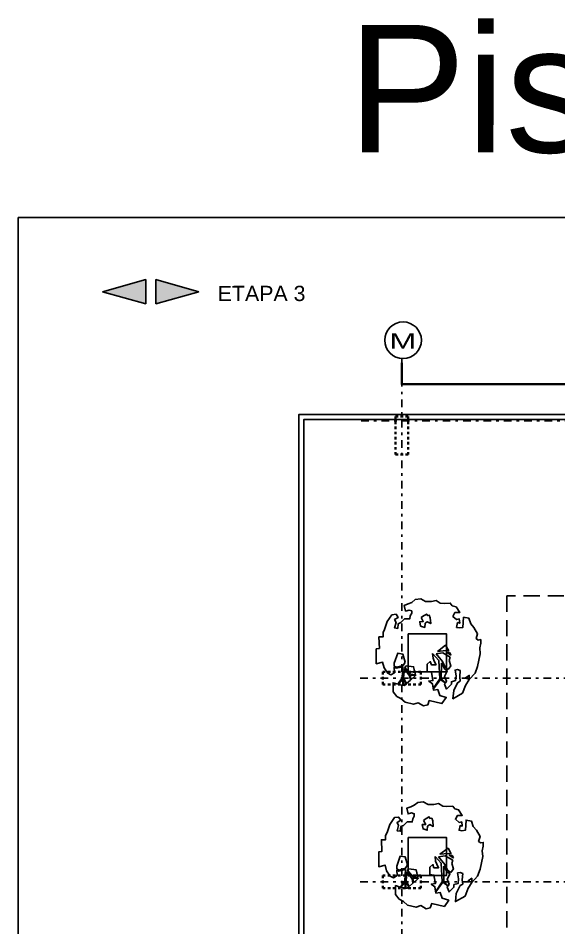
# Model space of a CAD drawing. Header units: millimetres. Extents: x 3781 to 4924, y 1639 to 1721.
# Drawn here: x 4756.64 to 4777.87, y 1684.5 to 1720.21 of the extents above; entities that cross this region are included whole.
import ezdxf

# ---------------------------------------------------------------- set-up
doc = ezdxf.new("R2010")
doc.units = ezdxf.units.MM
for name, pattern in [('CENTER', [0.7, 0.3, -0.2, 0, -0.2]), ('DASHED2', [9.525, 6.35, -3.175]), ('HIDDEN2', [0.1875, 0.125, -0.0625])]:
    doc.linetypes.add(name, pattern=pattern)
doc.layers.get('Defpoints').update_dxf_attribs({"color": 255})
for name, color, linetype in [('1amobla', 2, 'Continuous'), ('_ACHU3', 253, 'Continuous'), ('AREA PARQUEO', 51, 'Continuous'), ('EJE-ESTRUCTURA', 1, 'CENTER'), ('JCA_COTAS', 1, 'Continuous'), ('JCA_HATCH 254', 252, 'Continuous'), ('JCA_TEXTO1', 2, 'Continuous'), ('JCA_TEXTO2', 3, 'Continuous'), ('PROYECCION', 1, 'DASHED2'), ('Textos-espacios', 3, 'Continuous')]:
    doc.layers.add(name, color=color, linetype=linetype)
for name, color, linetype, lineweight in [('Estructura', 6, 'Continuous', 40), ('Muro', 4, 'Continuous', 40), ('TEXTOS', 7, 'Continuous', 20)]:
    doc.layers.add(name, color=color, linetype=linetype, lineweight=lineweight)
doc.styles.add('ROMANS', font='arial.ttf', dxfattribs={"width": 0.7})
doc.styles.get("Standard").update_dxf_attribs({"font": 'arial.ttf'})
doc.styles.add('style2', font='arial.ttf', dxfattribs={"width": 1.5})
doc.dimstyles.new('1-10', dxfattribs={"dimscale": 10, "dimtxt": 0.0037, "dimasz": 0.001, "dimexe": 0.0018, "dimexo": 0.0018, "dimgap": 0.0005, "dimtad": 1, "dimzin": 4, "dimdsep": 46, "dimtxsty": 'ROMANS', "dimblk": 'ARCHTICK', "dimcen": 0.003, "dimdle": 0.0015, "dimclrd": 1, "dimclre": 1, "dimclrt": 4, "dimadec": 0, "dimazin": 0, "dimtfac": 1, "dimtix": 1, "dimtmove": 2, "dimatfit": 3, "dimldrblk": 'flecha', "dimfxl": 1, "dimtolj": 1, "dimtzin": 4, "dimarcsym": 0})

# ---------------------------------------------------------------- blocks, each defined once
blk = doc.blocks.new('_ArchTick')
at = {"color": 0, "linetype": 'ByBlock', "const_width": 0.15}
blk.add_lwpolyline([(-0.5, -0.5), (0.5, 0.5)], dxfattribs=at)
blk = doc.blocks.new('*D27')
at = {"layer": 'Defpoints', "color": 0, "transparency": 16777216}
for p in [(1955, -5855.504), (1962.5, -5855.354), (1955, -5856.351)]:
    blk.add_point(p, dxfattribs=at)
at = {"layer": 'JCA_COTAS', "color": 1, "lineweight": -2, "transparency": 16777216}
for p, q in [((1955, -5855.522), (1955, -5856.369)), ((1962.5, -5855.372), (1962.5, -5856.369)), ((1962.515, -5856.351), (1954.985, -5856.351))]:
    blk.add_line(p, q, dxfattribs=at)
at = {"layer": 'JCA_COTAS', "color": 1, "lineweight": -2, "transparency": 16777216, "xscale": 0.01, "yscale": 0.01, "zscale": 0.01, "rotation": 180}
blk.add_blockref('_ArchTick', (1955, -5856.351), dxfattribs=at)
at = {"layer": 'JCA_COTAS', "color": 1, "lineweight": -2, "transparency": 16777216, "xscale": 0.01, "yscale": 0.01, "zscale": 0.01}
blk.add_blockref('_ArchTick', (1962.5, -5856.351), dxfattribs=at)
at = {"layer": 'JCA_COTAS', "color": 4, "transparency": 16777216, "insert": (1958.75, -5856.327), "char_height": 0.037, "attachment_point": 5, "style": 'ROMANS'}
blk.add_mtext('\\A1;7.50', dxfattribs=at)
blk = doc.blocks.new('flecha')
at = {"layer": '_ACHU3', "linetype": 'Continuous', "lineweight": 0}
h = blk.add_hatch(color=255, dxfattribs=at)
h.dxf.hatch_style = 1
h.paths.add_polyline_path([(0, 0), (2.4, 0.4), (2.4, 0), (4, 0), (4, 0), (2.4, 0), (2.4, -0.4)])
at = {"layer": '_ACHU3', "linetype": 'Continuous', "lineweight": 0, "flags": 128}
blk.add_lwpolyline([(0, 0), (2.4, 0.4), (2.4, 0), (2.4, 0), (4, 0), (4, 0), (2.4, 0), (2.4, -0.4), (0, 0)], dxfattribs=at)
blk = doc.blocks.new('ap-2')
for points in [[(-184.365, -96.715), (-184.25, -96.709), (-184.209, -96.782), (-184.24, -96.844), (-184.343, -96.916), (-184.457, -96.947), (-184.426, -97.071), (-184.716, -97.071), (-184.726, -97.009), (-184.954, -97.019), (-184.954, -96.936), (-185.037, -96.936), (-185.099, -96.905), (-185.254, -96.855), (-185.389, -96.763), (-185.399, -96.68), (-185.337, -96.639), (-185.295, -96.711), (-185.233, -96.68), (-185.13, -96.711), (-185.12, -96.649), (-185.213, -96.639), (-185.233, -96.587), (-185.306, -96.515), (-185.306, -96.412), (-185.367, -96.404), (-185.418, -96.373), (-185.465, -96.372), (-185.48, -96.425), (-185.461, -96.494), (-185.572, -96.521), (-185.601, -96.441), (-185.632, -96.373), (-185.685, -96.303), (-185.699, -96.195), (-185.647, -96.102), (-185.647, -95.988), (-185.668, -95.896), (-185.616, -95.813), (-185.606, -95.73), (-185.616, -95.617), (-185.564, -95.576), (-185.544, -95.503), (-185.431, -95.43), (-185.43, -95.524), (-185.357, -95.565), (-185.295, -95.493), (-185.306, -95.441), (-185.223, -95.431), (-185.233, -95.472), (-185.14, -95.493), (-185.13, -95.441), (-185.14, -95.369), (-185.34, -95.356), (-185.32, -95.251), (-185.213, -95.214), (-185.14, -95.152), (-185.016, -95.079), (-184.923, -95.11), (-184.892, -95.068), (-184.902, -95.017), (-184.83, -95.017), (-184.737, -95.037), (-184.623, -95.027), (-184.374, -95.079), (-184.24, -95.13), (-184.116, -95.244), (-184.199, -95.244), (-184.147, -95.316), (-184.116, -95.244), (-184.002, -95.316), (-183.849, -95.373), (-183.741, -95.565), (-183.901, -95.547), (-184.054, -95.471), (-184.085, -95.419), (-184.168, -95.43), (-184.292, -95.419), (-184.312, -95.471), (-184.302, -95.522), (-184.188, -95.502), (-184.095, -95.512), (-184.074, -95.595), (-184.023, -95.595), (-183.93, -95.688), (-184.023, -95.729), (-184.047, -95.713)], [(-184.678, -95.647), (-184.788, -95.708), (-184.669, -95.868)], [(-184.678, -95.647), (-184.685, -95.704), (-184.669, -95.868)], [(-184.598, -95.606), (-184.652, -95.685), (-184.648, -95.63)], [(-184.598, -95.606), (-184.602, -95.605), (-184.648, -95.63)], [(-184.619, -95.895), (-184.639, -95.763), (-184.554, -95.618)], [(-184.625, -95.965), (-184.533, -95.955), (-184.476, -95.932), (-184.406, -95.894), (-184.406, -95.987), (-184.468, -96.008), (-184.416, -96.069), (-184.271, -96.069), (-184.261, -95.987), (-184.095, -95.956), (-184.085, -96.038), (-184.033, -95.966), (-183.909, -95.946), (-183.919, -95.863), (-183.805, -95.822), (-183.767, -95.695), (-183.645, -95.78), (-183.702, -96.028), (-183.702, -96.028), (-183.619, -96.059), (-183.598, -96.142), (-183.661, -96.245), (-183.63, -96.338), (-183.671, -96.503), (-183.743, -96.586), (-183.743, -96.586), (-183.785, -96.668), (-183.878, -96.74), (-184.054, -96.74), (-184.023, -96.647), (-184.023, -96.646)], [(-184.313, -95.655), (-184.359, -95.717), (-184.469, -95.772), (-184.619, -95.895)], [(-184.313, -95.655), (-184.385, -95.605), (-184.488, -95.636), (-184.554, -95.618)], [(-184.053, -95.708), (-184.139, -95.793), (-184.435, -95.789), (-184.321, -95.726), (-184.29, -95.671)], [(-184.053, -95.708), (-184.085, -95.688), (-184.178, -95.729), (-184.281, -95.677), (-184.29, -95.671)], [(-184.625, -95.965), (-184.492, -95.843), (-184.13, -95.823)], [(-184.13, -95.823), (-183.939, -95.951)], [(-184.12, -95.809), (-184.047, -95.713)], [(-183.93, -95.949), (-184.12, -95.809)], [(-185.333, -96.19), (-185.369, -96.14), (-185.403, -96.079), (-185.373, -96.064), (-185.377, -96.03), (-185.325, -96.009), (-185.216, -95.999), (-185.251, -96.068), (-185.22, -96.112), (-185.14, -96.119), (-185.166, -96.199), (-185.252, -96.215), (-185.256, -96.146), (-185.333, -96.19)], [(-184.212, -96.3), (-184.366, -96.338), (-184.385, -96.482), (-184.386, -96.483)], [(-184.212, -96.3), (-184.221, -96.394), (-184.356, -96.508), (-184.386, -96.483)], [(-184.037, -96.473), (-184.15, -96.532), (-184.324, -96.516), (-184.186, -96.414), (-184.102, -96.4)], [(-184.111, -96.39), (-184.194, -96.296), (-184.203, -96.298)], [(-184.111, -96.39), (-184.198, -96.398), (-184.203, -96.298)], [(-184.037, -96.473), (-184.102, -96.4)], [(-184.459, -96.504), (-184.617, -96.549), (-184.633, -96.647), (-184.435, -96.718), (-184.382, -96.716)], [(-184.459, -96.504), (-184.395, -96.544), (-184.36, -96.67), (-184.382, -96.716)], [(-184.365, -96.715), (-184.34, -96.678), (-184.368, -96.548), (-184.15, -96.56), (-184.023, -96.646)], [(-184.006, -96.537), (-184.123, -96.532), (-184.032, -96.479)], [(-184.021, -96.639), (-184.123, -96.552), (-184.007, -96.549)], [(-184.006, -96.537), (-184.002, -96.513), (-184.032, -96.479)], [(-184.021, -96.639), (-184.007, -96.549)]]:
    blk.add_lwpolyline(points)
blk = doc.blocks.new('Estructura cubierta')
at = {"layer": 'EJE-ESTRUCTURA'}
for p, q in [((1955, -5855.354), (1955, -5914.914)), ((1953.405, -5857.799), (1984.533, -5857.799)), ((1953.363, -5867.899), (1984.533, -5867.899)), ((1953.363, -5875.899), (1984.533, -5875.899))]:
    blk.add_line(p, q, dxfattribs=at)
at = {"layer": 'Estructura', "color": 1, "linetype": 'HIDDEN2', "ltscale": 0.3}
for points in [[(1955.25, -5859.124), (1954.75, -5859.124), (1954.75, -5857.624), (1955.25, -5857.624)], [(1954.25, -5867.649), (1954.25, -5868.149), (1955.75, -5868.149), (1955.75, -5867.649)], [(1954.25, -5875.649), (1954.25, -5876.149), (1955.75, -5876.149), (1955.75, -5875.649)]]:
    blk.add_lwpolyline(points, close=True, dxfattribs=at)
at = {"layer": 'JCA_TEXTO1', "linetype": 'Continuous'}
blk.add_circle((1955.048, -5854.634), 0.72, dxfattribs=at)
at = {"layer": 'JCA_TEXTO2', "style": 'style2', "width": 1.5}
blk.add_text('M', height=0.603, rotation=0.0293, dxfattribs=at).set_placement((1954.513, -5854.964))
at = {"layer": 'JCA_COTAS'}
dim = blk.add_linear_dim(base=(1955, -5856.351), p1=(1962.5, -5855.354), p2=(1955, -5855.504), dimstyle='1-10', dxfattribs=at)
dim.commit()
dim.dimension.update_dxf_attribs({"geometry": '*D27', "text_midpoint": (1958.75, -5856.327)})

msp = doc.modelspace()

# ---------------------------------------------------------------- hatches: boundary and pattern name
at = {"layer": 'JCA_HATCH 254'}
for points in [[(4759.956, 1709.476), (4761.648, 1709), (4761.648, 1709.952)], [(4763.74, 1709.476), (4762.048, 1709), (4762.048, 1709.952)]]:
    msp.add_hatch(color=256, dxfattribs=at).paths.add_polyline_path(points)

# ---------------------------------------------------------------- linework, layer by layer
at = {"layer": '1amobla', "color": 7, "linetype": 'Continuous', "ltscale": 0.3, "true_color": 0xffffff}
msp.add_lwpolyline([(4756.639, 1712.387), (4815.087, 1712.387), (4815.087, 1639.402), (4756.639, 1639.402)], close=True, dxfattribs=at)
at = {"layer": 'AREA PARQUEO', "color": 2}
msp.add_lwpolyline([(4782.518, 1704.659), (4767.665, 1704.659), (4767.665, 1650.203), (4782.518, 1650.203), (4782.518, 1652.563), (4785.118, 1652.563), (4785.118, 1650.203), (4792.36, 1650.203), (4792.36, 1652.563), (4794.956, 1652.563), (4794.956, 1650.203), (4799.258, 1650.203), (4799.258, 1650.963), (4799.262, 1650.963), (4799.259, 1704.653), (4785.118, 1704.653), (4785.118, 1702.982), (4782.518, 1702.982), (4782.518, 1704.659)], dxfattribs=at)
for points in [[(4782.318, 1704.459), (4767.865, 1704.459), (4767.865, 1650.403), (4782.518, 1650.403), (4782.518, 1652.763), (4785.318, 1652.763), (4785.318, 1650.403), (4792.16, 1650.403), (4792.16, 1652.763), (4795.156, 1652.763), (4795.156, 1650.403), (4799.058, 1650.403), (4799.058, 1651.163), (4799.062, 1651.163), (4799.059, 1704.503), (4785.268, 1704.503), (4785.268, 1702.782), (4782.318, 1702.782)], [(4771.959, 1696.048), (4771.959, 1694.553), (4773.459, 1694.553), (4773.459, 1696.048)], [(4771.959, 1688.048), (4771.959, 1686.553), (4773.459, 1686.553), (4773.459, 1688.048)]]:
    msp.add_lwpolyline(points, close=True, dxfattribs=at)
at = {"layer": 'PROYECCION', "color": 2, "ltscale": 0.1}
msp.add_lwpolyline([(4787.461, 1661.629), (4790.46, 1661.628), (4795.131, 1661.628), (4795.132, 1668.153), (4790.46, 1668.153), (4790.459, 1677.487), (4790.459, 1677.487), (4790.459, 1697.537), (4775.836, 1697.537), (4775.836, 1662.842), (4779.209, 1662.842), (4779.209, 1658.778), (4787.461, 1658.778)], close=True, dxfattribs=at)
at = {"layer": 'Textos-espacios'}
for points in [[(4759.956, 1709.476), (4761.648, 1709), (4761.648, 1709.952)], [(4763.74, 1709.476), (4762.048, 1709), (4762.048, 1709.952)]]:
    msp.add_lwpolyline(points, close=True, dxfattribs=at)

# ---------------------------------------------------------------- block references
at = {"layer": 'JCA_COTAS', "xscale": 2, "yscale": 2, "zscale": 2, "rotation": 270.0000001197043}
for p in [(4964.843, 1326.016), (4964.942, 1318.05)]:
    msp.add_blockref('ap-2', p, dxfattribs=at)
at = {"layer": 'Muro'}
msp.add_blockref('Estructura cubierta', (2816.708, 7562.202), dxfattribs=at)

# ---------------------------------------------------------------- texts
at = {"layer": 'Defpoints', "color": 3}
msp.add_text('Piso 9 Terraza', height=5, rotation=359.9331, dxfattribs=at).set_placement((4769.568, 1714.953))
at = {"layer": 'TEXTOS'}
msp.add_text('ETAPA 3', height=0.6, rotation=0.0669, dxfattribs=at).set_placement((4764.477, 1709.105))

doc.saveas('drawing.dxf')
